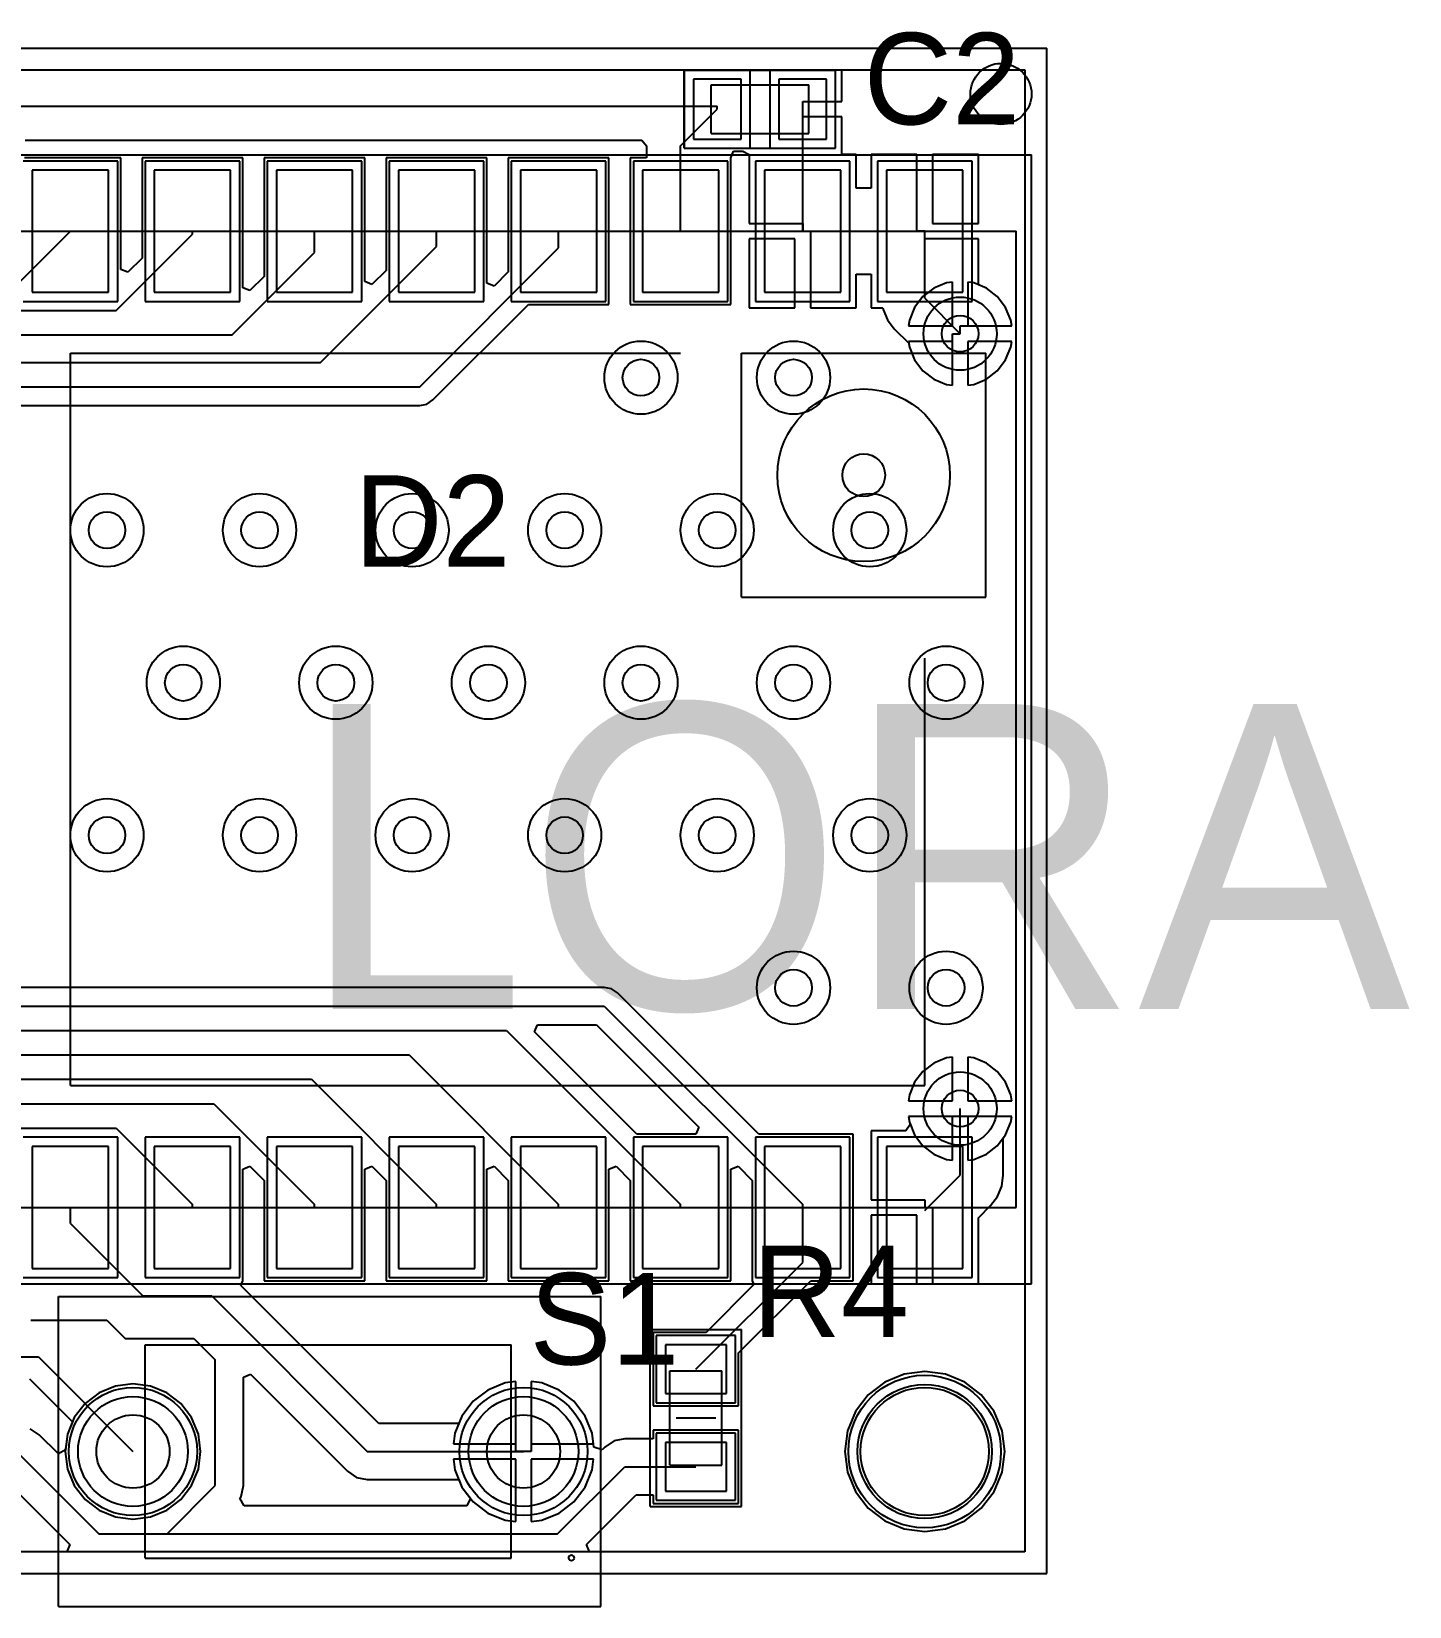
# Model space of a CAD drawing. Header units: millimetres. Extents: x 25.4 to 101.3, y 24.9 to 50.8.
# Drawn here: x 78.76 to 101.34, y 24.86 to 50.67 of the extents above; entities that cross this region are included whole.
import ezdxf

# ---------------------------------------------------------------- set-up
doc = ezdxf.new("R2010")
doc.units = ezdxf.units.MM
for name, color, linetype in [('BottomLayer', 5, 'Continuous'), ('BottomSolder', 6, 'Continuous'), ('KeepOutLayer', 6, 'Continuous'), ('Mechanical1', 6, 'Continuous'), ('Mechanical15', 56, 'Continuous'), ('Mechanical4', 56, 'Continuous'), ('MultiLayer', 9, 'Continuous'), ('PadHoleLayer', 156, 'Continuous'), ('TopLayer', 1, 'Continuous'), ('TopOverlay', 2, 'Continuous'), ('TopPaste', 8, 'Continuous'), ('TopSolder', 216, 'Continuous'), ('ViaHoleLayer', 16, 'Continuous')]:
    doc.layers.add(name, color=color, linetype=linetype)

msp = doc.modelspace()

# ---------------------------------------------------------------- linework, layer by layer
at = {"layer": 'BottomLayer'}
for p, q in [((78.166, 50.043), (95.043, 50.043)), ((95.043, 50.043), (95.043, 25.757)), ((93.549, 46.466), (93.371, 46.329)), ((93.757, 46.552), (93.549, 46.466)), ((93.853, 46.565), (93.757, 46.552)), ((93.853, 45.847), (93.853, 46.565)), ((94.203, 46.552), (94.107, 46.565)), ((94.107, 46.565), (94.107, 45.847)), ((94.411, 46.466), (94.203, 46.552)), ((94.589, 46.329), (94.411, 46.466)), ((93.371, 46.329), (93.234, 46.151)), ((94.726, 46.151), (94.589, 46.329)), ((93.234, 46.151), (93.148, 45.943)), ((94.812, 45.943), (94.726, 46.151)), ((93.148, 45.943), (93.135, 45.847)), ((93.135, 45.847), (93.853, 45.847)), ((94.107, 45.847), (94.825, 45.847)), ((94.825, 45.847), (94.812, 45.943)), ((93.853, 45.593), (93.135, 45.593)), ((93.135, 45.593), (93.148, 45.497)), ((93.148, 45.497), (93.234, 45.289)), ((93.853, 44.875), (93.853, 45.593)), ((94.825, 45.593), (94.107, 45.593)), ((94.107, 45.593), (94.107, 44.875)), ((94.726, 45.289), (94.812, 45.497)), ((94.812, 45.497), (94.825, 45.593)), ((93.234, 45.289), (93.371, 45.111)), ((94.589, 45.111), (94.726, 45.289)), ((93.371, 45.111), (93.549, 44.974)), ((93.549, 44.974), (93.757, 44.888)), ((94.203, 44.888), (94.411, 44.974)), ((94.411, 44.974), (94.589, 45.111)), ((93.757, 44.888), (93.853, 44.875)), ((94.107, 44.875), (94.203, 44.888)), ((93.757, 33.852), (93.549, 33.766)), ((93.853, 33.865), (93.757, 33.852)), ((93.853, 33.147), (93.853, 33.865)), ((94.203, 33.852), (94.107, 33.865)), ((94.107, 33.865), (94.107, 33.147)), ((94.411, 33.766), (94.203, 33.852)), ((93.371, 33.629), (93.234, 33.451)), ((93.549, 33.766), (93.371, 33.629)), ((94.589, 33.629), (94.411, 33.766)), ((94.726, 33.451), (94.589, 33.629)), ((93.234, 33.451), (93.148, 33.243)), ((94.812, 33.243), (94.726, 33.451)), ((93.148, 33.243), (93.135, 33.147)), ((93.135, 33.147), (93.853, 33.147)), ((94.107, 33.147), (94.825, 33.147)), ((94.825, 33.147), (94.812, 33.243)), ((93.853, 32.893), (93.135, 32.893)), ((93.135, 32.893), (93.148, 32.797)), ((93.148, 32.797), (93.234, 32.589)), ((93.853, 32.175), (93.853, 32.893)), ((94.825, 32.893), (94.107, 32.893)), ((94.107, 32.893), (94.107, 32.175)), ((94.726, 32.589), (94.812, 32.797)), ((94.812, 32.797), (94.825, 32.893)), ((93.234, 32.589), (93.371, 32.411)), ((94.589, 32.411), (94.726, 32.589)), ((93.371, 32.411), (93.549, 32.274)), ((93.549, 32.274), (93.757, 32.188)), ((94.203, 32.188), (94.411, 32.274)), ((94.411, 32.274), (94.589, 32.411)), ((93.757, 32.188), (93.853, 32.175)), ((94.107, 32.175), (94.203, 32.188)), ((93.061, 28.667), (92.744, 28.536)), ((93.4, 28.711), (93.061, 28.667)), ((93.739, 28.667), (93.4, 28.711)), ((94.056, 28.536), (93.739, 28.667)), ((80.138, 28.472), (79.87, 28.361)), ((80.425, 28.509), (80.138, 28.472)), ((80.712, 28.472), (80.425, 28.509)), ((80.98, 28.361), (80.712, 28.472)), ((86.243, 28.408), (86.002, 28.223)), ((86.524, 28.524), (86.243, 28.408)), ((86.698, 28.547), (86.524, 28.524)), ((86.698, 27.527), (86.698, 28.547)), ((87.126, 28.524), (86.952, 28.547)), ((86.952, 28.547), (86.952, 27.527)), ((87.407, 28.408), (87.126, 28.524)), ((87.648, 28.223), (87.407, 28.408)), ((92.744, 28.536), (92.473, 28.327)), ((94.327, 28.327), (94.056, 28.536)), ((79.64, 28.185), (79.464, 27.955)), ((79.87, 28.361), (79.64, 28.185)), ((81.21, 28.185), (80.98, 28.361)), ((81.386, 27.955), (81.21, 28.185)), ((86.002, 28.223), (85.817, 27.982)), ((87.833, 27.982), (87.648, 28.223)), ((92.473, 28.327), (92.264, 28.056)), ((94.536, 28.056), (94.327, 28.327)), ((79.464, 27.955), (79.353, 27.687)), ((81.497, 27.687), (81.386, 27.955)), ((85.817, 27.982), (85.701, 27.701)), ((87.949, 27.701), (87.833, 27.982)), ((92.264, 28.056), (92.133, 27.739)), ((94.667, 27.739), (94.536, 28.056)), ((79.353, 27.687), (79.316, 27.4)), ((81.534, 27.4), (81.497, 27.687)), ((85.701, 27.701), (85.678, 27.527)), ((87.972, 27.527), (87.949, 27.701)), ((92.133, 27.739), (92.089, 27.4)), ((94.711, 27.4), (94.667, 27.739)), ((79.316, 27.4), (79.353, 27.113)), ((81.497, 27.113), (81.534, 27.4)), ((85.678, 27.527), (86.698, 27.527)), ((86.952, 27.527), (87.972, 27.527)), ((92.089, 27.4), (92.133, 27.061)), ((94.667, 27.061), (94.711, 27.4)), ((79.353, 27.113), (79.464, 26.845)), ((81.386, 26.845), (81.497, 27.113)), ((86.698, 27.273), (85.678, 27.273)), ((85.678, 27.273), (85.701, 27.099)), ((86.698, 26.253), (86.698, 27.273)), ((87.972, 27.273), (86.952, 27.273)), ((86.952, 27.273), (86.952, 26.253)), ((87.949, 27.099), (87.972, 27.273)), ((79.464, 26.845), (79.64, 26.615)), ((81.21, 26.615), (81.386, 26.845)), ((85.701, 27.099), (85.817, 26.818)), ((87.833, 26.818), (87.949, 27.099)), ((92.133, 27.061), (92.264, 26.744)), ((94.536, 26.744), (94.667, 27.061)), ((79.64, 26.615), (79.87, 26.439)), ((80.98, 26.439), (81.21, 26.615)), ((85.817, 26.818), (86.002, 26.577)), ((87.648, 26.577), (87.833, 26.818)), ((92.264, 26.744), (92.473, 26.473)), ((94.327, 26.473), (94.536, 26.744)), ((79.87, 26.439), (80.138, 26.328)), ((80.712, 26.328), (80.98, 26.439)), ((86.002, 26.577), (86.243, 26.392)), ((86.243, 26.392), (86.524, 26.276)), ((87.126, 26.276), (87.407, 26.392)), ((87.407, 26.392), (87.648, 26.577)), ((92.473, 26.473), (92.744, 26.264)), ((94.056, 26.264), (94.327, 26.473)), ((80.138, 26.328), (80.425, 26.291)), ((80.425, 26.291), (80.712, 26.328)), ((86.524, 26.276), (86.698, 26.253)), ((86.952, 26.253), (87.126, 26.276)), ((92.744, 26.264), (93.061, 26.133)), ((93.061, 26.133), (93.4, 26.089)), ((93.4, 26.089), (93.739, 26.133)), ((93.739, 26.133), (94.056, 26.264)), ((95.043, 25.757), (58.307, 25.757))]:
    msp.add_line(p, q, dxfattribs=at)
for centre, radius in [((93.98, 45.72), 0.6), ((88.75, 45), 0.6), ((91.25, 45), 0.6), ((80, 42.5), 0.6), ((82.5, 42.5), 0.6), ((85, 42.5), 0.6), ((87.5, 42.5), 0.6), ((90, 42.5), 0.6), ((92.5, 42.5), 0.6), ((81.25, 40), 0.6), ((83.75, 40), 0.6), ((86.25, 40), 0.6), ((88.75, 40), 0.6), ((91.25, 40), 0.6), ((93.75, 40), 0.6), ((80, 37.5), 0.6), ((82.5, 37.5), 0.6), ((85, 37.5), 0.6), ((87.5, 37.5), 0.6), ((90, 37.5), 0.6), ((92.5, 37.5), 0.6), ((91.25, 35), 0.6), ((93.75, 35), 0.6), ((93.98, 33.02), 0.6), ((93.4, 27.4), 1.1), ((80.425, 27.4), 0.9), ((86.825, 27.4), 0.9)]:
    msp.add_circle(centre, radius, dxfattribs=at)
at = {"layer": 'BottomSolder'}
for centre, radius in [((80.425, 27.4), 1.05), ((86.825, 27.4), 1.05), ((93.4, 27.4), 1.25)]:
    msp.add_circle(centre, radius, dxfattribs=at)
at = {"layer": 'KeepOutLayer'}
for p, q in [((25.4, 50.4), (95.4, 50.4)), ((95.4, 25.4), (95.4, 50.4)), ((77.9, 25.4), (95.4, 25.4))]:
    msp.add_line(p, q, dxfattribs=at)
at = {"layer": 'Mechanical1'}
for p, q in [((89.9, 49), (89.9, 49.8)), ((89.9, 49.8), (91.5, 49.8)), ((91.5, 49), (91.5, 49.8)), ((89.9, 49), (91.5, 49)), ((77.9, 47.4), (94.9, 47.4)), ((94.9, 31.4), (94.9, 47.4)), ((77.9, 31.4), (94.9, 31.4)), ((80.625, 25.65), (80.625, 29.15)), ((80.625, 29.15), (86.625, 29.15)), ((86.625, 25.65), (86.625, 29.15)), ((89.225, 28.725), (90.075, 28.725)), ((89.225, 27.175), (89.225, 28.725)), ((90.075, 27.175), (90.075, 28.725)), ((89.225, 27.175), (90.075, 27.175)), ((80.625, 25.65), (86.625, 25.65))]:
    msp.add_line(p, q, dxfattribs=at)
at = {"layer": 'Mechanical15'}
for p, q in [((89.46, 48.76), (89.46, 50.04)), ((89.46, 50.04), (91.94, 50.04)), ((91.94, 48.76), (91.94, 50.04)), ((77.65, 48.65), (95.15, 48.65)), ((89.46, 48.76), (91.94, 48.76)), ((95.15, 30.15), (95.15, 48.65)), ((77.65, 30.15), (95.15, 30.15)), ((79.205, 29.94), (88.095, 29.94)), ((79.205, 24.86), (79.205, 29.94)), ((88.095, 24.86), (88.095, 29.94)), ((88.9, 26.5), (88.9, 29.4)), ((88.9, 29.4), (90.4, 29.4)), ((90.4, 26.5), (90.4, 29.4)), ((88.9, 26.5), (90.4, 26.5)), ((79.205, 24.86), (88.095, 24.86))]:
    msp.add_line(p, q, dxfattribs=at)
at = {"layer": 'Mechanical4'}
msp.add_circle((93.4, 27.4), 1.05, dxfattribs=at)
at = {"layer": 'MultiLayer'}
for centre, radius in [((93.98, 45.72), 0.6), ((88.75, 45), 0.6), ((91.25, 45), 0.6), ((80, 42.5), 0.6), ((82.5, 42.5), 0.6), ((85, 42.5), 0.6), ((87.5, 42.5), 0.6), ((90, 42.5), 0.6), ((92.5, 42.5), 0.6), ((81.25, 40), 0.6), ((83.75, 40), 0.6), ((86.25, 40), 0.6), ((88.75, 40), 0.6), ((91.25, 40), 0.6), ((93.75, 40), 0.6), ((80, 37.5), 0.6), ((82.5, 37.5), 0.6), ((85, 37.5), 0.6), ((87.5, 37.5), 0.6), ((90, 37.5), 0.6), ((92.5, 37.5), 0.6), ((91.25, 35), 0.6), ((93.75, 35), 0.6), ((93.98, 33.02), 0.6), ((93.4, 27.4), 1.1), ((80.425, 27.4), 0.9), ((86.825, 27.4), 0.9)]:
    msp.add_circle(centre, radius, dxfattribs=at)
at = {"layer": 'PadHoleLayer'}
for centre, radius in [((93.4, 27.4), 1.1), ((80.425, 27.4), 0.6), ((86.825, 27.4), 0.6)]:
    msp.add_circle(centre, radius, dxfattribs=at)
at = {"layer": 'TopLayer'}
for p, q in [((90.39, 49.89), (89.61, 49.89)), ((89.61, 49.89), (89.61, 48.91)), ((90.39, 48.91), (90.39, 49.89)), ((91.79, 49.89), (91.01, 49.89)), ((91.01, 49.89), (91.01, 48.91)), ((91.79, 48.91), (91.79, 49.89)), ((92.044, 49.527), (92.044, 50.043)), ((92.044, 50.043), (95.043, 50.043)), ((95.043, 50.043), (95.043, 25.757)), ((65.425, 49.45), (90, 49.45)), ((89.4, 48.8), (90, 49.4)), ((90, 49.4), (90, 49.45)), ((91.4, 49.273), (91.4, 49.527)), ((91.4, 49.527), (92.044, 49.527)), ((91.4, 47.4), (91.4, 49.4)), ((92.044, 49.273), (91.4, 49.273)), ((92.044, 48.656), (92.044, 49.273)), ((78.658, 48.889), (88.766, 48.889)), ((88.766, 48.889), (88.839, 48.8)), ((88.839, 48.8), (88.839, 48.6)), ((89.4, 47.4), (89.4, 48.8)), ((89.61, 48.91), (90.39, 48.91)), ((91.01, 48.91), (91.79, 48.91)), ((80.225, 48.6), (78.646, 48.6)), ((80.225, 46.774), (80.225, 48.6)), ((82.225, 48.6), (80.575, 48.6)), ((80.575, 48.6), (80.575, 46.958)), ((82.225, 46.474), (82.225, 48.6)), ((84.225, 48.6), (82.575, 48.6)), ((82.575, 48.6), (82.575, 46.658)), ((84.225, 46.574), (84.225, 48.6)), ((86.225, 48.6), (84.575, 48.6)), ((84.575, 48.6), (84.575, 46.758)), ((86.225, 46.549), (86.225, 48.6)), ((88.225, 48.6), (86.575, 48.6)), ((86.575, 48.6), (86.575, 46.733)), ((88.225, 46.2), (88.225, 48.6)), ((88.839, 48.6), (88.575, 48.6)), ((88.575, 48.6), (88.575, 46.2)), ((90.225, 48.6), (90.266, 48.71)), ((90.225, 46.2), (90.225, 48.6)), ((90.225, 48.6), (90.225, 48.6)), ((90.266, 48.71), (90.417, 48.71)), ((90.417, 48.71), (90.521, 48.654)), ((90.521, 48.654), (90.521, 48.612)), ((90.521, 48.612), (90.521, 47.527)), ((92.17, 48.654), (92.044, 48.656)), ((92.279, 48.654), (92.17, 48.654)), ((92.279, 48.106), (92.279, 48.654)), ((93.273, 48.654), (92.521, 48.654)), ((92.521, 48.654), (92.521, 48.106)), ((93.273, 47.4), (93.273, 48.654)), ((94.279, 48.654), (93.527, 48.654)), ((93.527, 48.654), (93.527, 47.527)), ((94.279, 47.527), (94.279, 48.654)), ((80.025, 48.4), (78.775, 48.4)), ((78.775, 48.4), (78.775, 46.4)), ((80.025, 46.4), (80.025, 48.4)), ((82.025, 48.4), (80.775, 48.4)), ((80.775, 48.4), (80.775, 46.4)), ((82.025, 46.4), (82.025, 48.4)), ((84.025, 48.4), (82.775, 48.4)), ((82.775, 48.4), (82.775, 46.4)), ((84.025, 46.4), (84.025, 48.4)), ((86.025, 48.4), (84.775, 48.4)), ((84.775, 48.4), (84.775, 46.4)), ((86.025, 46.4), (86.025, 48.4)), ((88.025, 48.4), (86.775, 48.4)), ((86.775, 48.4), (86.775, 46.4)), ((88.025, 46.4), (88.025, 48.4)), ((90.025, 48.4), (88.775, 48.4)), ((88.775, 48.4), (88.775, 46.4)), ((90.025, 46.4), (90.025, 48.4)), ((92.025, 48.4), (90.775, 48.4)), ((90.775, 48.4), (90.775, 46.4)), ((92.025, 46.4), (92.025, 48.4)), ((94.025, 48.4), (92.775, 48.4)), ((92.775, 48.4), (92.775, 46.4)), ((94.025, 46.4), (94.025, 48.4)), ((92.521, 48.106), (92.279, 48.106)), ((90.521, 47.527), (91.4, 47.527)), ((91.4, 47.527), (91.4, 47.4)), ((93.527, 47.527), (94.279, 47.527)), ((78.525, 46.525), (79.4, 47.4)), ((80.149, 46.1), (81.4, 47.351)), ((81.4, 47.351), (81.4, 47.4)), ((83.4, 47.05), (83.4, 47.4)), ((85.4, 47.15), (85.4, 47.4)), ((87.4, 47.125), (87.4, 47.4)), ((91.273, 47.273), (90.521, 47.273)), ((90.521, 47.273), (90.521, 46.146)), ((91.273, 46.146), (91.273, 47.273)), ((91.4, 47.4), (93.4, 47.4)), ((91.4, 47.4), (91.527, 47.4)), ((91.527, 47.4), (91.527, 46.146)), ((93.4, 47.4), (93.273, 47.4)), ((93.4, 46.3), (93.4, 47.4)), ((93.4, 47.273), (93.4, 47.4)), ((94.279, 47.273), (93.4, 47.273)), ((94.279, 46.521), (94.279, 47.273)), ((82.05, 45.7), (83.4, 47.05)), ((83.5, 45.25), (85.4, 47.15)), ((85.125, 44.85), (87.4, 47.125)), ((80.342, 46.726), (80.225, 46.774)), ((80.575, 46.958), (80.342, 46.726)), ((84.575, 46.758), (84.342, 46.525)), ((86.575, 46.733), (86.342, 46.5)), ((82.342, 46.425), (82.225, 46.474)), ((82.575, 46.658), (82.342, 46.425)), ((84.342, 46.525), (84.225, 46.574)), ((86.342, 46.5), (86.225, 46.549)), ((92.279, 46.146), (92.279, 46.694)), ((92.279, 46.694), (92.521, 46.694)), ((92.521, 46.694), (92.521, 46.146)), ((94.411, 46.466), (94.279, 46.521)), ((94.589, 46.329), (94.411, 46.466)), ((78.775, 46.4), (80.025, 46.4)), ((80.775, 46.4), (82.025, 46.4)), ((82.775, 46.4), (84.025, 46.4)), ((84.775, 46.4), (86.025, 46.4)), ((86.775, 46.4), (88.025, 46.4)), ((88.775, 46.4), (90.025, 46.4)), ((90.775, 46.4), (92.025, 46.4)), ((92.775, 46.4), (94.025, 46.4)), ((93.4, 46.3), (93.98, 45.72)), ((94.726, 46.151), (94.589, 46.329)), ((65.666, 46.1), (80.149, 46.1)), ((85.341, 44.634), (86.908, 46.2)), ((86.908, 46.2), (88.225, 46.2)), ((88.575, 46.2), (90.225, 46.2)), ((90.521, 46.146), (91.273, 46.146)), ((91.527, 46.146), (92.279, 46.146)), ((92.521, 46.146), (92.714, 46.146)), ((92.714, 46.146), (92.718, 46.117)), ((92.718, 46.117), (92.789, 45.947)), ((92.789, 45.947), (92.901, 45.801)), ((94.812, 45.943), (94.726, 46.151)), ((65.831, 45.7), (82.05, 45.7)), ((92.901, 45.801), (93.139, 45.562)), ((93.853, 44.875), (93.853, 45.72)), ((93.853, 45.72), (93.98, 45.72)), ((93.98, 45.72), (93.98, 45.847)), ((93.98, 45.847), (94.825, 45.847)), ((94.825, 45.847), (94.812, 45.943)), ((93.139, 45.562), (93.148, 45.497)), ((93.148, 45.497), (93.234, 45.289)), ((94.825, 45.593), (94.107, 45.593)), ((94.107, 45.593), (94.107, 44.875)), ((94.726, 45.289), (94.812, 45.497)), ((94.812, 45.497), (94.825, 45.593)), ((66.15, 45.25), (83.5, 45.25)), ((93.234, 45.289), (93.371, 45.111)), ((94.589, 45.111), (94.726, 45.289)), ((93.371, 45.111), (93.549, 44.974)), ((93.549, 44.974), (93.757, 44.888)), ((94.203, 44.888), (94.411, 44.974)), ((94.411, 44.974), (94.589, 45.111)), ((72.35, 44.85), (85.125, 44.85)), ((93.757, 44.888), (93.853, 44.875)), ((94.107, 44.875), (94.203, 44.888)), ((77.218, 44.544), (85.125, 44.544)), ((85.125, 44.544), (85.242, 44.567)), ((85.125, 44.544), (85.125, 44.544)), ((85.242, 44.567), (85.341, 44.634)), ((88.149, 35.006), (75.848, 35.006)), ((88.266, 34.983), (88.149, 35.006)), ((88.149, 35.006), (88.149, 35.006)), ((88.366, 34.916), (88.266, 34.983)), ((90.682, 32.6), (88.366, 34.916)), ((75.721, 34.7), (88.149, 34.7)), ((88.149, 34.7), (91.4, 31.449)), ((87.005, 34.277), (87.054, 34.394)), ((87.054, 34.394), (88.023, 34.394)), ((88.023, 34.394), (89.699, 32.717)), ((75.556, 34.3), (86.549, 34.3)), ((86.549, 34.3), (89.4, 31.449)), ((88.682, 32.6), (87.005, 34.277)), ((75.39, 33.9), (84.949, 33.9)), ((84.949, 33.9), (87.4, 31.449)), ((93.757, 33.852), (93.549, 33.766)), ((93.853, 33.865), (93.757, 33.852)), ((93.853, 33.147), (93.853, 33.865)), ((94.203, 33.852), (94.107, 33.865)), ((94.107, 33.865), (94.107, 33.147)), ((94.411, 33.766), (94.203, 33.852)), ((93.371, 33.629), (93.234, 33.451)), ((93.549, 33.766), (93.371, 33.629)), ((94.589, 33.629), (94.411, 33.766)), ((94.726, 33.451), (94.589, 33.629)), ((75.224, 33.5), (83.349, 33.5)), ((83.349, 33.5), (85.4, 31.449)), ((93.234, 33.451), (93.148, 33.243)), ((94.812, 33.243), (94.726, 33.451)), ((75.059, 33.1), (81.749, 33.1)), ((81.749, 33.1), (83.4, 31.449)), ((93.148, 33.243), (93.135, 33.147)), ((93.135, 33.147), (93.853, 33.147)), ((94.107, 33.147), (94.825, 33.147)), ((94.825, 33.147), (94.812, 33.243)), ((94.825, 32.893), (93.135, 32.893)), ((93.135, 32.893), (93.148, 32.797)), ((93.148, 32.797), (93.163, 32.76)), ((93.98, 31.931), (93.98, 33.02)), ((94.726, 32.589), (94.812, 32.797)), ((94.812, 32.797), (94.825, 32.893)), ((74.893, 32.7), (80.149, 32.7)), ((80.149, 32.7), (81.4, 31.449)), ((89.651, 32.6), (88.682, 32.6)), ((89.699, 32.717), (89.651, 32.6)), ((92.225, 32.6), (90.682, 32.6)), ((92.225, 30.2), (92.225, 32.6)), ((93.093, 32.654), (92.521, 32.654)), ((92.521, 32.654), (92.521, 31.527)), ((93.163, 32.76), (93.093, 32.654)), ((94.686, 32.537), (94.726, 32.589)), ((94.686, 31.931), (94.686, 32.537)), ((80.025, 32.4), (78.775, 32.4)), ((78.775, 32.4), (78.775, 30.4)), ((80.025, 30.4), (80.025, 32.4)), ((82.025, 32.4), (80.775, 32.4)), ((80.775, 32.4), (80.775, 30.4)), ((82.025, 30.4), (82.025, 32.4)), ((84.025, 32.4), (82.775, 32.4)), ((82.775, 32.4), (82.775, 30.4)), ((84.025, 30.4), (84.025, 32.4)), ((86.025, 32.4), (84.775, 32.4)), ((84.775, 32.4), (84.775, 30.4)), ((86.025, 30.4), (86.025, 32.4)), ((88.025, 32.4), (86.775, 32.4)), ((86.775, 32.4), (86.775, 30.4)), ((88.025, 30.4), (88.025, 32.4)), ((90.025, 32.4), (88.775, 32.4)), ((88.775, 32.4), (88.775, 30.4)), ((90.025, 30.4), (90.025, 32.4)), ((92.025, 32.4), (90.775, 32.4)), ((90.775, 32.4), (90.775, 30.4)), ((92.025, 30.4), (92.025, 32.4)), ((94.025, 32.4), (92.775, 32.4)), ((92.775, 32.4), (92.775, 30.4)), ((94.025, 30.4), (94.025, 32.4)), ((82.225, 32.026), (82.342, 32.074)), ((82.225, 30.2), (82.225, 32.026)), ((82.342, 32.074), (82.575, 31.842)), ((84.225, 32.026), (84.342, 32.074)), ((84.225, 30.2), (84.225, 32.026)), ((84.342, 32.074), (84.575, 31.842)), ((86.225, 32.026), (86.342, 32.074)), ((86.225, 30.2), (86.225, 32.026)), ((86.342, 32.074), (86.575, 31.842)), ((88.225, 32.026), (88.342, 32.074)), ((88.225, 30.2), (88.225, 32.026)), ((88.342, 32.074), (88.575, 31.842)), ((90.225, 32.026), (90.342, 32.074)), ((90.225, 30.2), (90.225, 32.026)), ((90.342, 32.074), (90.575, 31.842)), ((82.575, 31.842), (82.575, 30.2)), ((84.575, 31.842), (84.575, 30.2)), ((86.575, 31.842), (86.575, 30.2)), ((88.575, 31.842), (88.575, 30.2)), ((90.575, 31.842), (90.575, 30.2)), ((93.4, 31.351), (93.98, 31.931)), ((94.662, 31.748), (94.686, 31.931)), ((92.521, 31.527), (93.4, 31.527)), ((93.4, 31.527), (93.4, 31.4)), ((94.479, 31.431), (94.591, 31.578)), ((94.591, 31.578), (94.662, 31.748)), ((79.4, 31.139), (79.4, 31.4)), ((81.4, 31.4), (81.4, 31.449)), ((83.4, 31.4), (83.4, 31.449)), ((85.4, 31.4), (85.4, 31.449)), ((87.4, 31.4), (87.4, 31.449)), ((89.4, 31.4), (89.4, 31.449)), ((91.4, 31.4), (91.4, 31.449)), ((91.4, 30.5), (91.4, 31.4)), ((93.273, 31.273), (92.521, 31.273)), ((92.521, 31.273), (92.521, 30.146)), ((93.273, 30.146), (93.273, 31.273)), ((93.4, 31.4), (93.527, 31.4)), ((93.527, 31.4), (93.527, 30.146)), ((94.279, 31.231), (94.479, 31.431)), ((79.4, 31.139), (80.589, 29.95)), ((94.279, 30.146), (94.279, 31.231)), ((89.65, 28.75), (91.4, 30.5)), ((78.775, 30.4), (80.025, 30.4)), ((80.775, 30.4), (82.025, 30.4)), ((82.775, 30.4), (84.025, 30.4)), ((84.775, 30.4), (86.025, 30.4)), ((86.775, 30.4), (88.025, 30.4)), ((88.775, 30.4), (90.025, 30.4)), ((90.775, 30.4), (92.025, 30.4)), ((92.775, 30.4), (94.025, 30.4)), ((80.589, 29.95), (81.715, 29.95)), ((81.715, 29.95), (84.265, 27.4)), ((82.192, 30.121), (82.225, 30.2)), ((84.455, 27.859), (82.192, 30.121)), ((82.225, 30.2), (82.225, 30.2)), ((82.575, 30.2), (84.225, 30.2)), ((84.575, 30.2), (86.225, 30.2)), ((86.575, 30.2), (88.225, 30.2)), ((88.575, 30.2), (90.225, 30.2)), ((90.602, 30.135), (89.817, 29.35)), ((90.35, 29.017), (91.533, 30.2)), ((90.575, 30.2), (90.575, 30.2)), ((90.575, 30.2), (90.602, 30.135)), ((91.533, 30.2), (92.225, 30.2)), ((92.521, 30.146), (93.273, 30.146)), ((93.527, 30.146), (94.279, 30.146)), ((78.75, 29.55), (79.999, 29.55)), ((79.999, 29.55), (80.299, 29.25)), ((80.299, 29.25), (81.425, 29.25)), ((81.425, 29.25), (81.775, 28.9)), ((89.817, 29.35), (88.95, 29.35)), ((88.95, 29.35), (88.95, 28.15)), ((76.65, 28.95), (78.875, 28.95)), ((78.875, 28.95), (80.425, 27.4)), ((89.15, 29.15), (89.15, 28.35)), ((90.15, 29.15), (89.15, 29.15)), ((90.15, 28.35), (90.15, 29.15)), ((90.35, 28.15), (90.35, 29.017)), ((81.775, 26.841), (81.775, 28.9)), ((82.234, 28.616), (82.351, 28.665)), ((82.351, 28.665), (83.941, 27.076)), ((93.061, 28.667), (92.744, 28.536)), ((93.4, 28.711), (93.061, 28.667)), ((93.739, 28.667), (93.4, 28.711)), ((94.056, 28.536), (93.739, 28.667)), ((78.727, 28.593), (79.435, 27.885)), ((82.234, 26.841), (82.234, 28.616)), ((86.243, 28.408), (86.002, 28.223)), ((86.524, 28.524), (86.243, 28.408)), ((86.698, 28.547), (86.524, 28.524)), ((86.698, 27.4), (86.698, 28.547)), ((87.126, 28.524), (86.952, 28.547)), ((86.952, 28.547), (86.952, 27.4)), ((87.407, 28.408), (87.126, 28.524)), ((87.648, 28.223), (87.407, 28.408)), ((92.744, 28.536), (92.473, 28.327)), ((94.327, 28.327), (94.056, 28.536)), ((86.002, 28.223), (85.817, 27.982)), ((87.833, 27.982), (87.648, 28.223)), ((88.95, 28.15), (90.35, 28.15)), ((89.15, 28.35), (90.15, 28.35)), ((92.473, 28.327), (92.264, 28.056)), ((94.536, 28.056), (94.327, 28.327)), ((79.435, 27.885), (79.353, 27.687)), ((85.817, 27.982), (85.766, 27.859)), ((87.949, 27.701), (87.833, 27.982)), ((92.264, 28.056), (92.133, 27.739)), ((94.667, 27.739), (94.536, 28.056)), ((78.89, 27.674), (78.741, 27.774)), ((79.205, 27.36), (78.89, 27.674)), ((79.353, 27.687), (79.319, 27.425)), ((85.766, 27.859), (84.455, 27.859)), ((87.979, 27.474), (87.949, 27.701)), ((90.35, 27.75), (88.95, 27.75)), ((88.95, 27.75), (88.95, 27.609)), ((90.35, 26.55), (90.35, 27.75)), ((92.133, 27.739), (92.089, 27.4)), ((94.711, 27.4), (94.667, 27.739)), ((79.319, 27.425), (79.205, 27.36)), ((84.265, 27.4), (86.825, 27.4)), ((86.952, 27.4), (86.698, 27.4)), ((88.113, 27.428), (87.979, 27.474)), ((88.16, 27.474), (88.113, 27.428)), ((88.309, 27.574), (88.16, 27.474)), ((88.484, 27.609), (88.309, 27.574)), ((88.95, 27.609), (88.484, 27.609)), ((89.15, 27.55), (89.15, 26.75)), ((90.15, 27.55), (89.15, 27.55)), ((90.15, 26.75), (90.15, 27.55)), ((92.089, 27.4), (92.133, 27.061)), ((94.667, 27.061), (94.711, 27.4)), ((78.566, 27.35), (79.866, 26.05)), ((87.384, 26.05), (88.484, 27.15)), ((88.484, 27.15), (89.65, 27.15)), ((78.376, 26.891), (79.393, 25.874)), ((83.941, 27.076), (84.089, 26.976)), ((84.089, 26.976), (84.265, 26.941)), ((84.265, 26.941), (85.766, 26.941)), ((85.766, 26.941), (85.817, 26.818)), ((92.133, 27.061), (92.264, 26.744)), ((94.536, 26.744), (94.667, 27.061)), ((80.984, 26.05), (81.775, 26.841)), ((82.179, 26.636), (82.199, 26.665)), ((82.247, 26.509), (82.179, 26.636)), ((82.199, 26.665), (82.234, 26.841)), ((85.817, 26.818), (85.957, 26.636)), ((85.957, 26.636), (85.894, 26.509)), ((87.857, 25.874), (88.674, 26.691)), ((88.674, 26.691), (88.95, 26.691)), ((88.95, 26.691), (88.95, 26.55)), ((89.15, 26.75), (90.15, 26.75)), ((92.264, 26.744), (92.473, 26.473)), ((94.327, 26.473), (94.536, 26.744)), ((85.894, 26.509), (82.247, 26.509)), ((88.95, 26.55), (90.35, 26.55)), ((92.473, 26.473), (92.744, 26.264)), ((94.056, 26.264), (94.327, 26.473)), ((92.744, 26.264), (93.061, 26.133)), ((93.061, 26.133), (93.4, 26.089)), ((93.4, 26.089), (93.739, 26.133)), ((93.739, 26.133), (94.056, 26.264)), ((79.393, 25.874), (79.344, 25.757)), ((79.866, 26.05), (80.984, 26.05)), ((80.984, 26.05), (87.384, 26.05)), ((87.906, 25.757), (87.857, 25.874)), ((79.344, 25.757), (71.593, 25.757)), ((95.043, 25.757), (87.906, 25.757))]:
    msp.add_line(p, q, dxfattribs=at)
for centre, radius in [((93.98, 45.72), 0.6), ((88.75, 45), 0.6), ((91.25, 45), 0.6), ((80, 42.5), 0.6), ((82.5, 42.5), 0.6), ((85, 42.5), 0.6), ((87.5, 42.5), 0.6), ((90, 42.5), 0.6), ((92.5, 42.5), 0.6), ((81.25, 40), 0.6), ((83.75, 40), 0.6), ((86.25, 40), 0.6), ((88.75, 40), 0.6), ((91.25, 40), 0.6), ((93.75, 40), 0.6), ((80, 37.5), 0.6), ((82.5, 37.5), 0.6), ((85, 37.5), 0.6), ((87.5, 37.5), 0.6), ((90, 37.5), 0.6), ((92.5, 37.5), 0.6), ((91.25, 35), 0.6), ((93.75, 35), 0.6), ((93.98, 33.02), 0.6), ((93.4, 27.4), 1.1), ((80.425, 27.4), 0.9), ((86.825, 27.4), 0.9)]:
    msp.add_circle(centre, radius, dxfattribs=at)
at = {"layer": 'TopOverlay'}
for p, q in [((77.65, 48.65), (95.15, 48.65)), ((95.15, 30.15), (95.15, 48.65)), ((79.4, 45.4), (89.4, 45.4)), ((79.4, 33.4), (79.4, 45.4)), ((90.4, 41.4), (90.4, 45.4)), ((90.4, 45.4), (94.4, 45.4)), ((94.4, 41.4), (94.4, 45.4)), ((90.4, 41.4), (94.4, 41.4)), ((93.4, 33.4), (93.4, 40.4)), ((79.4, 33.4), (93.4, 33.4)), ((77.65, 30.15), (95.15, 30.15)), ((80.625, 29.15), (86.575, 29.15)), ((80.625, 29.15), (86.575, 29.15)), ((89.325, 27.95), (89.975, 27.95)), ((80.625, 25.65), (86.625, 25.65)), ((80.625, 25.65), (86.625, 25.65))]:
    msp.add_line(p, q, dxfattribs=at)
for centre, radius in [((94.65, 49.65), 0.5), ((92.4, 43.4), 1.414), ((92.4, 43.4), 0.35)]:
    msp.add_circle(centre, radius, dxfattribs=at)
for centre, radius, start, end in [((87.61, 25.65), 0.05, 0, 180), ((87.61, 25.65), 0.05, 0, 180), ((87.61, 25.668), 0.0532, 200.0787, 339.9213)]:
    msp.add_arc(centre, radius, start, end, dxfattribs=at)
at = {"layer": 'TopPaste'}
for p, q in [((90.39, 49.89), (89.61, 49.89)), ((89.61, 49.89), (89.61, 48.91)), ((90.39, 48.91), (90.39, 49.89)), ((91.79, 49.89), (91.01, 49.89)), ((91.01, 49.89), (91.01, 48.91)), ((91.79, 48.91), (91.79, 49.89)), ((89.61, 48.91), (90.39, 48.91)), ((91.01, 48.91), (91.79, 48.91)), ((80.025, 48.4), (78.775, 48.4)), ((78.775, 48.4), (78.775, 46.4)), ((80.025, 46.4), (80.025, 48.4)), ((82.025, 48.4), (80.775, 48.4)), ((80.775, 48.4), (80.775, 46.4)), ((82.025, 46.4), (82.025, 48.4)), ((84.025, 48.4), (82.775, 48.4)), ((82.775, 48.4), (82.775, 46.4)), ((84.025, 46.4), (84.025, 48.4)), ((86.025, 48.4), (84.775, 48.4)), ((84.775, 48.4), (84.775, 46.4)), ((86.025, 46.4), (86.025, 48.4)), ((88.025, 48.4), (86.775, 48.4)), ((86.775, 48.4), (86.775, 46.4)), ((88.025, 46.4), (88.025, 48.4)), ((90.025, 48.4), (88.775, 48.4)), ((88.775, 48.4), (88.775, 46.4)), ((90.025, 46.4), (90.025, 48.4)), ((92.025, 48.4), (90.775, 48.4)), ((90.775, 48.4), (90.775, 46.4)), ((92.025, 46.4), (92.025, 48.4)), ((94.025, 48.4), (92.775, 48.4)), ((92.775, 48.4), (92.775, 46.4)), ((94.025, 46.4), (94.025, 48.4)), ((78.775, 46.4), (80.025, 46.4)), ((80.775, 46.4), (82.025, 46.4)), ((82.775, 46.4), (84.025, 46.4)), ((84.775, 46.4), (86.025, 46.4)), ((86.775, 46.4), (88.025, 46.4)), ((88.775, 46.4), (90.025, 46.4)), ((90.775, 46.4), (92.025, 46.4)), ((92.775, 46.4), (94.025, 46.4)), ((80.025, 32.4), (78.775, 32.4)), ((78.775, 32.4), (78.775, 30.4)), ((80.025, 30.4), (80.025, 32.4)), ((82.025, 32.4), (80.775, 32.4)), ((80.775, 32.4), (80.775, 30.4)), ((82.025, 30.4), (82.025, 32.4)), ((84.025, 32.4), (82.775, 32.4)), ((82.775, 32.4), (82.775, 30.4)), ((84.025, 30.4), (84.025, 32.4)), ((86.025, 32.4), (84.775, 32.4)), ((84.775, 32.4), (84.775, 30.4)), ((86.025, 30.4), (86.025, 32.4)), ((88.025, 32.4), (86.775, 32.4)), ((86.775, 32.4), (86.775, 30.4)), ((88.025, 30.4), (88.025, 32.4)), ((90.025, 32.4), (88.775, 32.4)), ((88.775, 32.4), (88.775, 30.4)), ((90.025, 30.4), (90.025, 32.4)), ((92.025, 32.4), (90.775, 32.4)), ((90.775, 32.4), (90.775, 30.4)), ((92.025, 30.4), (92.025, 32.4)), ((94.025, 32.4), (92.775, 32.4)), ((92.775, 32.4), (92.775, 30.4)), ((94.025, 30.4), (94.025, 32.4)), ((78.775, 30.4), (80.025, 30.4)), ((80.775, 30.4), (82.025, 30.4)), ((82.775, 30.4), (84.025, 30.4)), ((84.775, 30.4), (86.025, 30.4)), ((86.775, 30.4), (88.025, 30.4)), ((88.775, 30.4), (90.025, 30.4)), ((90.775, 30.4), (92.025, 30.4)), ((92.775, 30.4), (94.025, 30.4)), ((89.15, 29.15), (89.15, 28.35)), ((90.15, 29.15), (89.15, 29.15)), ((90.15, 28.35), (90.15, 29.15)), ((89.15, 28.35), (90.15, 28.35)), ((89.15, 27.55), (89.15, 26.75)), ((90.15, 27.55), (89.15, 27.55)), ((90.15, 26.75), (90.15, 27.55)), ((89.15, 26.75), (90.15, 26.75))]:
    msp.add_line(p, q, dxfattribs=at)
at = {"layer": 'TopSolder'}
for p, q in [((90.54, 50.04), (89.46, 50.04)), ((89.46, 50.04), (89.46, 48.76)), ((90.54, 48.76), (90.54, 50.04)), ((91.94, 50.04), (90.86, 50.04)), ((90.86, 50.04), (90.86, 48.76)), ((91.94, 48.76), (91.94, 50.04)), ((80.175, 48.55), (78.625, 48.55)), ((80.175, 46.25), (80.175, 48.55)), ((82.175, 48.55), (80.625, 48.55)), ((80.625, 48.55), (80.625, 46.25)), ((82.175, 46.25), (82.175, 48.55)), ((84.175, 48.55), (82.625, 48.55)), ((82.625, 48.55), (82.625, 46.25)), ((84.175, 46.25), (84.175, 48.55)), ((86.175, 48.55), (84.625, 48.55)), ((84.625, 48.55), (84.625, 46.25)), ((86.175, 46.25), (86.175, 48.55)), ((88.175, 48.55), (86.625, 48.55)), ((86.625, 48.55), (86.625, 46.25)), ((88.175, 46.25), (88.175, 48.55)), ((90.175, 48.55), (88.625, 48.55)), ((88.625, 48.55), (88.625, 46.25)), ((89.46, 48.76), (90.54, 48.76)), ((90.175, 46.25), (90.175, 48.55)), ((92.175, 48.55), (90.625, 48.55)), ((90.625, 48.55), (90.625, 46.25)), ((90.86, 48.76), (91.94, 48.76)), ((92.175, 46.25), (92.175, 48.55)), ((94.175, 48.55), (92.625, 48.55)), ((92.625, 48.55), (92.625, 46.25)), ((94.175, 46.25), (94.175, 48.55)), ((78.625, 46.25), (80.175, 46.25)), ((80.625, 46.25), (82.175, 46.25)), ((82.625, 46.25), (84.175, 46.25)), ((84.625, 46.25), (86.175, 46.25)), ((86.625, 46.25), (88.175, 46.25)), ((88.625, 46.25), (90.175, 46.25)), ((90.625, 46.25), (92.175, 46.25)), ((92.625, 46.25), (94.175, 46.25)), ((80.175, 32.55), (78.625, 32.55)), ((80.175, 30.25), (80.175, 32.55)), ((82.175, 32.55), (80.625, 32.55)), ((80.625, 32.55), (80.625, 30.25)), ((82.175, 30.25), (82.175, 32.55)), ((84.175, 32.55), (82.625, 32.55)), ((82.625, 32.55), (82.625, 30.25)), ((84.175, 30.25), (84.175, 32.55)), ((86.175, 32.55), (84.625, 32.55)), ((84.625, 32.55), (84.625, 30.25)), ((86.175, 30.25), (86.175, 32.55)), ((88.175, 32.55), (86.625, 32.55)), ((86.625, 32.55), (86.625, 30.25)), ((88.175, 30.25), (88.175, 32.55)), ((90.175, 32.55), (88.625, 32.55)), ((88.625, 32.55), (88.625, 30.25)), ((90.175, 30.25), (90.175, 32.55)), ((92.175, 32.55), (90.625, 32.55)), ((90.625, 32.55), (90.625, 30.25)), ((92.175, 30.25), (92.175, 32.55)), ((94.175, 32.55), (92.625, 32.55)), ((92.625, 32.55), (92.625, 30.25)), ((94.175, 30.25), (94.175, 32.55)), ((78.625, 30.25), (80.175, 30.25)), ((80.625, 30.25), (82.175, 30.25)), ((82.625, 30.25), (84.175, 30.25)), ((84.625, 30.25), (86.175, 30.25)), ((86.625, 30.25), (88.175, 30.25)), ((88.625, 30.25), (90.175, 30.25)), ((90.625, 30.25), (92.175, 30.25)), ((92.625, 30.25), (94.175, 30.25)), ((89, 29.3), (89, 28.2)), ((90.3, 29.3), (89, 29.3)), ((90.3, 28.2), (90.3, 29.3)), ((89, 28.2), (90.3, 28.2)), ((89, 27.7), (89, 26.6)), ((90.3, 27.7), (89, 27.7)), ((90.3, 26.6), (90.3, 27.7)), ((89, 26.6), (90.3, 26.6))]:
    msp.add_line(p, q, dxfattribs=at)
for centre, radius in [((80.425, 27.4), 1.05), ((86.825, 27.4), 1.05), ((93.4, 27.4), 1.25)]:
    msp.add_circle(centre, radius, dxfattribs=at)
at = {"layer": 'ViaHoleLayer'}
for centre in [(93.98, 45.72), (88.75, 45), (91.25, 45), (80, 42.5), (82.5, 42.5), (85, 42.5), (87.5, 42.5), (90, 42.5), (92.5, 42.5), (81.25, 40), (83.75, 40), (86.25, 40), (88.75, 40), (91.25, 40), (93.75, 40), (80, 37.5), (82.5, 37.5), (85, 37.5), (87.5, 37.5), (90, 37.5), (92.5, 37.5), (91.25, 35), (93.75, 35), (93.98, 33.02)]:
    msp.add_circle(centre, 0.3, dxfattribs=at)

# ---------------------------------------------------------------- texts
at = {"layer": 'TopOverlay'}
for s, p in [('C2', (92.4, 49.15)), ('D2', (84.05, 41.9)), ('R4', (90.575, 29.275)), ('S1', (86.925, 28.825))]:
    msp.add_text(s, height=1.5, dxfattribs=at).set_placement(p)
msp.add_text('LORA', height=5, rotation=360, dxfattribs=at).set_placement((83.15, 34.65))

doc.saveas('drawing.dxf')
